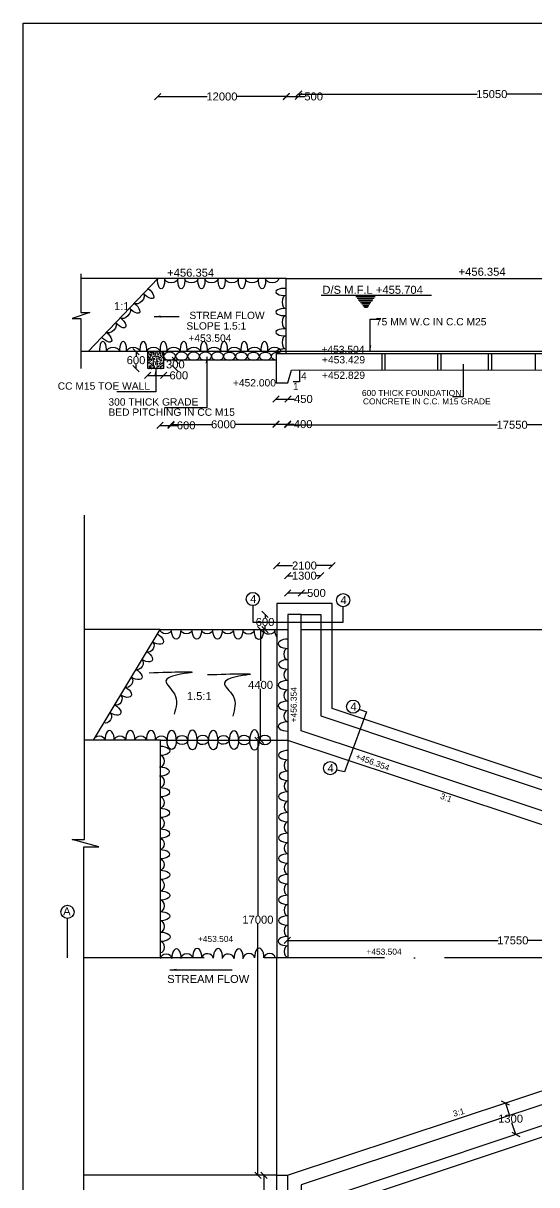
# Model space of a CAD drawing. Header units: millimetres. Extents: x 5124 to 6568637, y 2311 to 91879094.
# Drawn here: x 3584558 to 3592251, y 45939221 to 45956633 of the extents above; entities that cross this region are included whole.
import ezdxf

# ---------------------------------------------------------------- set-up
doc = ezdxf.new("R2010")
doc.units = ezdxf.units.MM
doc.header["$MEASUREMENT"] = 0
doc.linetypes.add('ACAD_ISO10W100', pattern=[18, 12, -3, 0, -3])
for name, color, linetype in [('DIMENSION', 7, 'Continuous'), ('DRAWING', 7, 'Continuous'), ('TEXT', 7, 'Continuous')]:
    doc.layers.add(name, color=color, linetype=linetype)
doc.styles.get("Standard").update_dxf_attribs({"font": 'arial.ttf', "height": 120})
doc.dimstyles.get("Standard").update_dxf_attribs({"dimtxt": 200, "dimasz": 110, "dimexe": 0.18, "dimexo": 0.0625, "dimgap": 0.09, "dimtad": 0, "dimtih": 1, "dimtoh": 1, "dimdec": 0, "dimzin": 0, "dimdsep": 46, "dimtxsty": 'Standard', "dimblk": 'OBLIQUE', "dimcen": 0.09, "dimse1": 1, "dimse2": 1, "dimadec": 0, "dimazin": 0, "dimtfac": 1, "dimtdec": 0, "dimtofl": 0, "dimtmove": 0, "dimatfit": 3, "dimfxl": 1, "dimtolj": 1, "dimtzin": 0, "dimarcsym": 0})

# ---------------------------------------------------------------- blocks, each defined once
blk = doc.blocks.new('_Oblique')
at = {"color": 0, "linetype": 'ByBlock', "lineweight": -2}
blk.add_line((-0.5, -0.5), (0.5, 0.5), dxfattribs=at)
blk = doc.blocks.new('*D76')
at = {"layer": 'Defpoints', "color": 0, "linetype": 'Continuous'}
for p in [(3588498, 45955534), (3586573, 45952805), (3588498, 45952805)]:
    blk.add_point(p, dxfattribs=at)
at = {"layer": 'DIMENSION', "color": 0, "linetype": 'Continuous', "lineweight": -2}
for p, q in [((3586573, 45955534), (3587315, 45955534)), ((3588498, 45955534), (3587755, 45955534))]:
    blk.add_line(p, q, dxfattribs=at)
at = {"layer": 'DIMENSION', "color": 0, "linetype": 'Continuous', "lineweight": -2, "xscale": 95, "yscale": 95, "zscale": 95, "rotation": 180}
blk.add_blockref('_Oblique', (3586573, 45955534), dxfattribs=at)
at = {"layer": 'DIMENSION', "color": 0, "linetype": 'Continuous', "lineweight": -2, "xscale": 95, "yscale": 95, "zscale": 95}
blk.add_blockref('_Oblique', (3588498, 45955534), dxfattribs=at)
at = {"layer": 'DIMENSION', "color": 0, "linetype": 'Continuous', "insert": (3587535, 45955534), "char_height": 120, "attachment_point": 5}
blk.add_mtext('\\A1;12000', dxfattribs=at)
blk = doc.blocks.new('*D77')
at = {"layer": 'Defpoints', "color": 0, "linetype": 'Continuous'}
for p in [(3588498, 45955534), (3588682, 45955535), (3588682, 45955523)]:
    blk.add_point(p, dxfattribs=at)
at = {"layer": 'DIMENSION', "color": 0, "linetype": 'Continuous', "lineweight": -2}
for p, q in [((3588498, 45955535), (3588682, 45955535)), ((3588682, 45955535), (3588776, 45955535))]:
    blk.add_line(p, q, dxfattribs=at)
at = {"layer": 'DIMENSION', "color": 0, "linetype": 'Continuous', "lineweight": -2, "xscale": 95, "yscale": 95, "zscale": 95, "rotation": 180}
blk.add_blockref('_Oblique', (3588498, 45955535), dxfattribs=at)
at = {"layer": 'DIMENSION', "color": 0, "linetype": 'Continuous', "lineweight": -2, "xscale": 95, "yscale": 95, "zscale": 95}
blk.add_blockref('_Oblique', (3588682, 45955535), dxfattribs=at)
at = {"layer": 'DIMENSION', "color": 0, "linetype": 'Continuous', "insert": (3588909, 45955535), "char_height": 120, "attachment_point": 5}
blk.add_mtext('\\A1;500', dxfattribs=at)
blk = doc.blocks.new('*D78')
at = {"layer": 'Defpoints', "color": 0, "linetype": 'Continuous'}
for p in [(3594474, 45955570), (3588682, 45955535), (3594474, 45952805)]:
    blk.add_point(p, dxfattribs=at)
at = {"layer": 'DIMENSION', "color": 0, "linetype": 'Continuous', "lineweight": -2}
for p, q in [((3588682, 45955570), (3591358, 45955570)), ((3594474, 45955570), (3591798, 45955570))]:
    blk.add_line(p, q, dxfattribs=at)
at = {"layer": 'DIMENSION', "color": 0, "linetype": 'Continuous', "lineweight": -2, "xscale": 95, "yscale": 95, "zscale": 95, "rotation": 180}
blk.add_blockref('_Oblique', (3588682, 45955570), dxfattribs=at)
at = {"layer": 'DIMENSION', "color": 0, "linetype": 'Continuous', "lineweight": -2, "xscale": 95, "yscale": 95, "zscale": 95}
blk.add_blockref('_Oblique', (3594474, 45955570), dxfattribs=at)
at = {"layer": 'DIMENSION', "color": 0, "linetype": 'Continuous', "insert": (3591578, 45955570), "char_height": 120, "attachment_point": 5}
blk.add_mtext('\\A1;15050', dxfattribs=at)
blk = doc.blocks.new('*D92')
at = {"layer": 'Defpoints', "color": 0, "linetype": 'Continuous'}
for p in [(3586409, 45951710), (3586248, 45951455), (3586424, 45951455)]:
    blk.add_point(p, dxfattribs=at)
at = {"layer": 'DIMENSION', "color": 0, "linetype": 'Continuous', "lineweight": -2}
for p, q in [((3586248, 45951710), (3586248, 45951644)), ((3586248, 45951455), (3586248, 45951521))]:
    blk.add_line(p, q, dxfattribs=at)
at = {"layer": 'DIMENSION', "color": 0, "linetype": 'Continuous', "lineweight": -2, "xscale": 95, "yscale": 95, "zscale": 95}
for p, rotation in [((3586248, 45951710), 90), ((3586248, 45951455), 270)]:
    blk.add_blockref('_Oblique', p, dxfattribs=dict(at, rotation=rotation))
at = {"layer": 'DIMENSION', "color": 0, "linetype": 'Continuous', "insert": (3586248, 45951582), "char_height": 120, "attachment_point": 5}
blk.add_mtext('\\A1;600', dxfattribs=at)
blk = doc.blocks.new('*D93')
at = {"layer": 'Defpoints', "color": 0, "linetype": 'Continuous'}
for p in [(3586661, 45951581), (3586661, 45951455), (3586837, 45951455)]:
    blk.add_point(p, dxfattribs=at)
at = {"layer": 'DIMENSION', "color": 0, "linetype": 'Continuous', "lineweight": -2}
for p, q in [((3586837, 45951581), (3586837, 45951579)), ((3586837, 45951455), (3586837, 45951457))]:
    blk.add_line(p, q, dxfattribs=at)
at = {"layer": 'DIMENSION', "color": 0, "linetype": 'Continuous', "lineweight": -2, "xscale": 95, "yscale": 95, "zscale": 95}
for p, rotation in [((3586837, 45951581), 90), ((3586837, 45951455), 270)]:
    blk.add_blockref('_Oblique', p, dxfattribs=dict(at, rotation=rotation))
at = {"layer": 'DIMENSION', "color": 0, "linetype": 'Continuous', "insert": (3586837, 45951518), "char_height": 120, "attachment_point": 5}
blk.add_mtext('\\A1;300', dxfattribs=at)
blk = doc.blocks.new('*D94')
at = {"layer": 'Defpoints', "color": 0, "linetype": 'Continuous'}
for p in [(3586424, 45951455), (3586661, 45951455), (3586661, 45951354)]:
    blk.add_point(p, dxfattribs=at)
at = {"layer": 'DIMENSION', "color": 0, "linetype": 'Continuous', "lineweight": -2}
for p, q in [((3586424, 45951354), (3586661, 45951354)), ((3586661, 45951354), (3586756, 45951354))]:
    blk.add_line(p, q, dxfattribs=at)
at = {"layer": 'DIMENSION', "color": 0, "linetype": 'Continuous', "lineweight": -2, "xscale": 95, "yscale": 95, "zscale": 95, "rotation": 180}
blk.add_blockref('_Oblique', (3586424, 45951354), dxfattribs=at)
at = {"layer": 'DIMENSION', "color": 0, "linetype": 'Continuous', "lineweight": -2, "xscale": 95, "yscale": 95, "zscale": 95}
blk.add_blockref('_Oblique', (3586661, 45951354), dxfattribs=at)
at = {"layer": 'DIMENSION', "color": 0, "linetype": 'Continuous', "insert": (3586889, 45951354), "char_height": 120, "attachment_point": 5}
blk.add_mtext('\\A1;600', dxfattribs=at)
blk = doc.blocks.new('*D95')
at = {"layer": 'Defpoints', "color": 0, "linetype": 'Continuous'}
for p in [(3586608, 45950605), (3586771, 45950605), (3586771, 45950605)]:
    blk.add_point(p, dxfattribs=at)
at = {"layer": 'DIMENSION', "color": 0, "linetype": 'Continuous', "lineweight": -2}
for p, q in [((3586608, 45950605), (3586771, 45950605)), ((3586771, 45950605), (3586866, 45950605))]:
    blk.add_line(p, q, dxfattribs=at)
at = {"layer": 'DIMENSION', "color": 0, "linetype": 'Continuous', "lineweight": -2, "xscale": 95, "yscale": 95, "zscale": 95, "rotation": 180}
blk.add_blockref('_Oblique', (3586608, 45950605), dxfattribs=at)
at = {"layer": 'DIMENSION', "color": 0, "linetype": 'Continuous', "lineweight": -2, "xscale": 95, "yscale": 95, "zscale": 95}
blk.add_blockref('_Oblique', (3586771, 45950605), dxfattribs=at)
at = {"layer": 'DIMENSION', "color": 0, "linetype": 'Continuous', "insert": (3586999, 45950605), "char_height": 120, "attachment_point": 5}
blk.add_mtext('\\A1;600', dxfattribs=at)
blk = doc.blocks.new('*D96')
at = {"layer": 'Defpoints', "color": 0, "linetype": 'Continuous'}
for p in [(3588347, 45951241), (3586771, 45950605), (3588347, 45950620)]:
    blk.add_point(p, dxfattribs=at)
at = {"layer": 'DIMENSION', "color": 0, "linetype": 'Continuous', "lineweight": -2}
for p, q in [((3586771, 45950620), (3587379, 45950620)), ((3588347, 45950620), (3587738, 45950620))]:
    blk.add_line(p, q, dxfattribs=at)
at = {"layer": 'DIMENSION', "color": 0, "linetype": 'Continuous', "lineweight": -2, "xscale": 95, "yscale": 95, "zscale": 95, "rotation": 180}
blk.add_blockref('_Oblique', (3586771, 45950620), dxfattribs=at)
at = {"layer": 'DIMENSION', "color": 0, "linetype": 'Continuous', "lineweight": -2, "xscale": 95, "yscale": 95, "zscale": 95}
blk.add_blockref('_Oblique', (3588347, 45950620), dxfattribs=at)
at = {"layer": 'DIMENSION', "color": 0, "linetype": 'Continuous', "insert": (3587559, 45950620), "char_height": 120, "attachment_point": 5}
blk.add_mtext('\\A1;6000', dxfattribs=at)
blk = doc.blocks.new('*D97')
at = {"layer": 'Defpoints', "color": 0, "linetype": 'Continuous'}
for p in [(3588347, 45951095), (3588525, 45951095), (3588525, 45951000)]:
    blk.add_point(p, dxfattribs=at)
at = {"layer": 'DIMENSION', "color": 0, "linetype": 'Continuous', "lineweight": -2}
for p, q in [((3588347, 45951000), (3588525, 45951000)), ((3588525, 45951000), (3588620, 45951000))]:
    blk.add_line(p, q, dxfattribs=at)
at = {"layer": 'DIMENSION', "color": 0, "linetype": 'Continuous', "lineweight": -2, "xscale": 95, "yscale": 95, "zscale": 95, "rotation": 180}
blk.add_blockref('_Oblique', (3588347, 45951000), dxfattribs=at)
at = {"layer": 'DIMENSION', "color": 0, "linetype": 'Continuous', "lineweight": -2, "xscale": 95, "yscale": 95, "zscale": 95}
blk.add_blockref('_Oblique', (3588525, 45951000), dxfattribs=at)
at = {"layer": 'DIMENSION', "color": 0, "linetype": 'Continuous', "insert": (3588755, 45951000), "char_height": 120, "attachment_point": 5}
blk.add_mtext('\\A1;450', dxfattribs=at)
blk = doc.blocks.new('*D98')
at = {"layer": 'Defpoints', "color": 0, "linetype": 'Continuous'}
for p in [(3588347, 45950620), (3588522, 45950623), (3588522, 45950620)]:
    blk.add_point(p, dxfattribs=at)
at = {"layer": 'DIMENSION', "color": 0, "linetype": 'Continuous', "lineweight": -2}
for p, q in [((3588347, 45950623), (3588522, 45950623)), ((3588522, 45950623), (3588618, 45950623))]:
    blk.add_line(p, q, dxfattribs=at)
at = {"layer": 'DIMENSION', "color": 0, "linetype": 'Continuous', "lineweight": -2, "xscale": 95, "yscale": 95, "zscale": 95, "rotation": 180}
blk.add_blockref('_Oblique', (3588347, 45950623), dxfattribs=at)
at = {"layer": 'DIMENSION', "color": 0, "linetype": 'Continuous', "lineweight": -2, "xscale": 95, "yscale": 95, "zscale": 95}
blk.add_blockref('_Oblique', (3588522, 45950623), dxfattribs=at)
at = {"layer": 'DIMENSION', "color": 0, "linetype": 'Continuous', "insert": (3588752, 45950623), "char_height": 120, "attachment_point": 5}
blk.add_mtext('\\A1;400', dxfattribs=at)
blk = doc.blocks.new('*D99')
at = {"layer": 'Defpoints', "color": 0, "linetype": 'Continuous'}
for p in [(3595245, 45951435), (3588520, 45950620), (3595245, 45950613)]:
    blk.add_point(p, dxfattribs=at)
at = {"layer": 'DIMENSION', "color": 0, "linetype": 'Continuous', "lineweight": -2}
for p, q in [((3588520, 45950613), (3591662, 45950613)), ((3595245, 45950613), (3592102, 45950613))]:
    blk.add_line(p, q, dxfattribs=at)
at = {"layer": 'DIMENSION', "color": 0, "linetype": 'Continuous', "lineweight": -2, "xscale": 95, "yscale": 95, "zscale": 95, "rotation": 180}
blk.add_blockref('_Oblique', (3588520, 45950613), dxfattribs=at)
at = {"layer": 'DIMENSION', "color": 0, "linetype": 'Continuous', "lineweight": -2, "xscale": 95, "yscale": 95, "zscale": 95}
blk.add_blockref('_Oblique', (3595245, 45950613), dxfattribs=at)
at = {"layer": 'DIMENSION', "color": 0, "linetype": 'Continuous', "insert": (3591882, 45950613), "char_height": 120, "attachment_point": 5}
blk.add_mtext('\\A1;17550', dxfattribs=at)
blk = doc.blocks.new('*D130')
at = {"layer": 'Defpoints', "color": 0, "linetype": 'Continuous'}
for p in [(3588724, 45948092), (3588522, 45947771), (3588724, 45947771)]:
    blk.add_point(p, dxfattribs=at)
at = {"layer": 'DIMENSION', "color": 0, "linetype": 'Continuous', "lineweight": -2}
for p, q in [((3588522, 45948092), (3588724, 45948092)), ((3588724, 45948092), (3588819, 45948092))]:
    blk.add_line(p, q, dxfattribs=at)
at = {"layer": 'DIMENSION', "color": 0, "linetype": 'Continuous', "lineweight": -2, "xscale": 95, "yscale": 95, "zscale": 95, "rotation": 180}
blk.add_blockref('_Oblique', (3588522, 45948092), dxfattribs=at)
at = {"layer": 'DIMENSION', "color": 0, "linetype": 'Continuous', "lineweight": -2, "xscale": 95, "yscale": 95, "zscale": 95}
blk.add_blockref('_Oblique', (3588724, 45948092), dxfattribs=at)
at = {"layer": 'DIMENSION', "color": 0, "linetype": 'Continuous', "insert": (3588951, 45948092), "char_height": 120, "attachment_point": 5}
blk.add_mtext('\\A1;500', dxfattribs=at)
blk = doc.blocks.new('*D131')
at = {"layer": 'Defpoints', "color": 0, "linetype": 'Continuous'}
for p in [(3589016, 45948351), (3588522, 45947771), (3589016, 45947771)]:
    blk.add_point(p, dxfattribs=at)
at = {"layer": 'DIMENSION', "color": 0, "linetype": 'Continuous', "lineweight": -2}
for p, q in [((3588522, 45948351), (3588596, 45948351)), ((3589016, 45948351), (3588943, 45948351))]:
    blk.add_line(p, q, dxfattribs=at)
at = {"layer": 'DIMENSION', "color": 0, "linetype": 'Continuous', "lineweight": -2, "xscale": 95, "yscale": 95, "zscale": 95, "rotation": 180}
blk.add_blockref('_Oblique', (3588522, 45948351), dxfattribs=at)
at = {"layer": 'DIMENSION', "color": 0, "linetype": 'Continuous', "lineweight": -2, "xscale": 95, "yscale": 95, "zscale": 95}
blk.add_blockref('_Oblique', (3589016, 45948351), dxfattribs=at)
at = {"layer": 'DIMENSION', "color": 0, "linetype": 'Continuous', "insert": (3588769, 45948351), "char_height": 120, "attachment_point": 5}
blk.add_mtext('\\A1;1300', dxfattribs=at)
blk = doc.blocks.new('*D132')
at = {"layer": 'Defpoints', "color": 0, "linetype": 'Continuous'}
for p in [(3589186, 45948503), (3588356, 45947934), (3589186, 45947934)]:
    blk.add_point(p, dxfattribs=at)
at = {"layer": 'DIMENSION', "color": 0, "linetype": 'Continuous', "lineweight": -2}
for p, q in [((3588356, 45948503), (3588591, 45948503)), ((3589186, 45948503), (3588951, 45948503))]:
    blk.add_line(p, q, dxfattribs=at)
at = {"layer": 'DIMENSION', "color": 0, "linetype": 'Continuous', "lineweight": -2, "xscale": 95, "yscale": 95, "zscale": 95, "rotation": 180}
blk.add_blockref('_Oblique', (3588356, 45948503), dxfattribs=at)
at = {"layer": 'DIMENSION', "color": 0, "linetype": 'Continuous', "lineweight": -2, "xscale": 95, "yscale": 95, "zscale": 95}
blk.add_blockref('_Oblique', (3589186, 45948503), dxfattribs=at)
at = {"layer": 'DIMENSION', "color": 0, "linetype": 'Continuous', "insert": (3588771, 45948503), "char_height": 120, "attachment_point": 5}
blk.add_mtext('\\A1;2100', dxfattribs=at)
blk = doc.blocks.new('*D133')
at = {"layer": 'Defpoints', "color": 0, "linetype": 'Continuous'}
for p in [(3588181, 45947771), (3588522, 45947771), (3588356, 45947544)]:
    blk.add_point(p, dxfattribs=at)
at = {"layer": 'DIMENSION', "color": 0, "linetype": 'Continuous', "lineweight": -2}
for p, q in [((3588181, 45947771), (3588181, 45947719)), ((3588181, 45947544), (3588181, 45947596))]:
    blk.add_line(p, q, dxfattribs=at)
at = {"layer": 'DIMENSION', "color": 0, "linetype": 'Continuous', "lineweight": -2, "xscale": 95, "yscale": 95, "zscale": 95}
for p, rotation in [((3588181, 45947771), 90), ((3588181, 45947544), 270)]:
    blk.add_blockref('_Oblique', p, dxfattribs=dict(at, rotation=rotation))
at = {"layer": 'DIMENSION', "color": 0, "linetype": 'Continuous', "insert": (3588181, 45947657), "char_height": 120, "attachment_point": 5}
blk.add_mtext('\\A1;600', dxfattribs=at)
blk = doc.blocks.new('*D134')
at = {"layer": 'Defpoints', "color": 0, "linetype": 'Continuous'}
for p in [(3588182, 45947544), (3588114, 45945885), (3588179, 45945885)]:
    blk.add_point(p, dxfattribs=at)
at = {"layer": 'DIMENSION', "color": 0, "linetype": 'Continuous', "lineweight": -2}
for p, q in [((3588114, 45947544), (3588114, 45946776)), ((3588114, 45945885), (3588114, 45946653))]:
    blk.add_line(p, q, dxfattribs=at)
at = {"layer": 'DIMENSION', "color": 0, "linetype": 'Continuous', "lineweight": -2, "xscale": 95, "yscale": 95, "zscale": 95}
for p, rotation in [((3588114, 45947544), 90), ((3588114, 45945885), 270)]:
    blk.add_blockref('_Oblique', p, dxfattribs=dict(at, rotation=rotation))
at = {"layer": 'DIMENSION', "color": 0, "linetype": 'Continuous', "insert": (3588114, 45946714), "char_height": 120, "attachment_point": 5}
blk.add_mtext('\\A1;4400', dxfattribs=at)
blk = doc.blocks.new('*D135')
at = {"layer": 'Defpoints', "color": 0, "linetype": 'Continuous'}
for p in [(3588516, 45942873), (3595271, 45942884), (3595271, 45942873)]:
    blk.add_point(p, dxfattribs=at)
at = {"layer": 'DIMENSION', "color": 0, "linetype": 'Continuous', "lineweight": -2}
for p, q in [((3588516, 45942884), (3591673, 45942884)), ((3595271, 45942884), (3592113, 45942884))]:
    blk.add_line(p, q, dxfattribs=at)
at = {"layer": 'DIMENSION', "color": 0, "linetype": 'Continuous', "lineweight": -2, "xscale": 95, "yscale": 95, "zscale": 95, "rotation": 180}
blk.add_blockref('_Oblique', (3588516, 45942884), dxfattribs=at)
at = {"layer": 'DIMENSION', "color": 0, "linetype": 'Continuous', "lineweight": -2, "xscale": 95, "yscale": 95, "zscale": 95}
blk.add_blockref('_Oblique', (3595271, 45942884), dxfattribs=at)
at = {"layer": 'DIMENSION', "color": 0, "linetype": 'Continuous', "insert": (3591893, 45942884), "char_height": 120, "attachment_point": 5}
blk.add_mtext('\\A1;17550', dxfattribs=at)
blk = doc.blocks.new('*D136')
at = {"layer": 'Defpoints', "color": 0, "linetype": 'Continuous'}
for p in [(3588114, 45945885), (3588074, 45939364), (3588166, 45939364)]:
    blk.add_point(p, dxfattribs=at)
at = {"layer": 'DIMENSION', "color": 0, "linetype": 'Continuous', "lineweight": -2}
for p, q in [((3588074, 45945885), (3588074, 45943256)), ((3588074, 45939364), (3588074, 45943133))]:
    blk.add_line(p, q, dxfattribs=at)
at = {"layer": 'DIMENSION', "color": 0, "linetype": 'Continuous', "lineweight": -2, "xscale": 95, "yscale": 95, "zscale": 95}
for p, rotation in [((3588074, 45945885), 90), ((3588074, 45939364), 270)]:
    blk.add_blockref('_Oblique', p, dxfattribs=dict(at, rotation=rotation))
at = {"layer": 'DIMENSION', "color": 0, "linetype": 'Continuous', "insert": (3588074, 45943194), "char_height": 120, "attachment_point": 5}
blk.add_mtext('\\A1;17000', dxfattribs=at)
blk = doc.blocks.new('*D137')
at = {"layer": 'Defpoints', "color": 0, "linetype": 'Continuous'}
for p in [(3588229, 45939364), (3588163, 45937477), (3588522, 45937477)]:
    blk.add_point(p, dxfattribs=at)
at = {"layer": 'DIMENSION', "color": 0, "linetype": 'Continuous', "lineweight": -2}
for p, q in [((3588163, 45939364), (3588163, 45938482)), ((3588163, 45937477), (3588163, 45938359))]:
    blk.add_line(p, q, dxfattribs=at)
at = {"layer": 'DIMENSION', "color": 0, "linetype": 'Continuous', "lineweight": -2, "xscale": 95, "yscale": 95, "zscale": 95}
for p, rotation in [((3588163, 45939364), 90), ((3588163, 45937477), 270)]:
    blk.add_blockref('_Oblique', p, dxfattribs=dict(at, rotation=rotation))
at = {"layer": 'DIMENSION', "color": 0, "linetype": 'Continuous', "insert": (3588163, 45938420), "char_height": 120, "attachment_point": 5}
blk.add_mtext('\\A1;5000', dxfattribs=at)
blk = doc.blocks.new('*D141')
at = {"layer": 'Defpoints', "color": 0, "linetype": 'Continuous'}
for p in [(3591781, 45940446), (3591781, 45940446), (3591937, 45939977)]:
    blk.add_point(p, dxfattribs=at)
at = {"layer": 'DIMENSION', "color": 0, "linetype": 'Continuous', "lineweight": -2}
for p, q in [((3591781, 45940446), (3591839, 45940273)), ((3591937, 45939977), (3591879, 45940150))]:
    blk.add_line(p, q, dxfattribs=at)
at = {"layer": 'DIMENSION', "color": 0, "linetype": 'Continuous', "lineweight": -2, "xscale": 95, "yscale": 95, "zscale": 95}
for p, rotation in [((3591781, 45940446), 108.3478854928507), ((3591937, 45939977), 288.3478854928507)]:
    blk.add_blockref('_Oblique', p, dxfattribs=dict(at, rotation=rotation))
at = {"layer": 'DIMENSION', "color": 0, "linetype": 'Continuous', "insert": (3591859, 45940211), "char_height": 120, "attachment_point": 5}
blk.add_mtext('\\A1;1300', dxfattribs=at)

msp = doc.modelspace()

# ---------------------------------------------------------------- hatches: boundary and pattern name
at = {"layer": 'DRAWING', "linetype": 'Continuous'}
h = msp.add_hatch(dxfattribs=at)
h.set_pattern_fill('AR-CONC', color=256, scale=10, style=0)
h.set_pattern_definition([(50, (0, 0), (71.72601826, -6.2752135), [7.5, -82.5]), (355, (0, 0), (-13.87513336, 75.21921337), [6, -66]), (100.4514, (5.98, -0.52), (57.85093817, 68.94395421), [6.374019, -70.1142112]), (46.1842, (0, 20), (106.72410486, -16.55190143), [11.25, -123.75]), (96.6356, (8.89, 18.62), (93.46627055, 97.4117871), [9.5610288, -105.1713]), (351.1842, (0, 20), (93.46619451, 97.4118601), [9, -99]), (21, (10, 15), (59.69070521, -40.26188907), [7.5, -82.5]), (326, (10, 15), (24.33153319, 72.5150045), [6, -66]), (71.4514, (14.974, 11.645), (84.02226286, 32.25304967), [6.374019, -70.1142112]), (37.5, (0, 0), (1.215985532, 33.289385383), [0, -65.2, 0, -67, 0, -66.25]), (7.5, (0, 0), (26.306953744, 39.441171188), [0, -38.2, 0, -63.7, 0, -25.25]), (327.5, (-22.3, 0), (53.382243617, -2.255487173), [0, -25, 0, -78, 0, -103.5]), (317.5, (-32.3, 0), (58.318616934, 10.010498233), [0, -32.5, 0, -51.8, 0, -73.5])])
h.paths.add_polyline_path([(3586660.8, 45951709.8), (3586424, 45951709.8), (3586424, 45951455.2), (3586660.8, 45951455.2)])

# ---------------------------------------------------------------- linework, layer by layer
at = {"layer": 'DIMENSION', "linetype": 'Continuous'}
msp.add_lwpolyline([(3588699.5, 45951423.5), (3588699.5, 45951255.5), (3588601, 45951255.5)], dxfattribs=at)
for centre in [(3587998.5, 45948001.3), (3589351.3, 45947983.8), (3589499.8, 45946388.2), (3589157.3, 45945465.3), (3585220.3, 45943311.3)]:
    msp.add_circle(centre, 98.8, dxfattribs=at)
at = {"layer": 'DRAWING', "linetype": 'Continuous'}
for points in [[(3584558.5, 45956633), (3629157, 45956633), (3629157, 45928571.5), (3584558.5, 45928571.5)], [(3586424, 45951709.8), (3586660.8, 45951709.8), (3586660.8, 45951455.2), (3586424, 45951455.2)]]:
    msp.add_lwpolyline(points, close=True, dxfattribs=at)
for points in [[(3588497.5, 45951675.1), (3588497.5, 45952805.3), (3594473.6, 45952805.3), (3595242.5, 45953204)], [(3585422.8, 45952877.2), (3585422.8, 45952299), (3585557.2, 45952299), (3585292.4, 45952206.2), (3585419.9, 45952206.2), (3585419.9, 45951455.6)], [(3588497.5, 45952805.3), (3585422.8, 45952805.3)], [(3585533.2, 45951709.8), (3586572.8, 45952805.3)], [(3589020.2, 45952555.8), (3590675.4, 45952555.8)], [(3589539.8, 45952534.2), (3589830.5, 45952535)], [(3589558.5, 45952511.4), (3589814, 45952512.1)], [(3589577.5, 45952488.4), (3589797.5, 45952489)], [(3589592.2, 45952470.5), (3589784.6, 45952471)], [(3589611.8, 45952446.6), (3589767.4, 45952447)], [(3589629.7, 45952424.8), (3589751.7, 45952425.2)], [(3589647.1, 45952403.7), (3589736.4, 45952403.9)], [(3589660.8, 45952387.1), (3589724.5, 45952387.2)], [(3589669.3, 45952376.7), (3589717, 45952376.8)], [(3588497.3, 45951709.8), (3585419.9, 45951709.8)], [(3588346.6, 45951580.7), (3586660.8, 45951580.7)], [(3588497.5, 45951675.1), (3588346.6, 45951675.1), (3588346.6, 45951241.4), (3588514.4, 45951241.4), (3588524.7, 45951241.4), (3588579, 45951434.5), (3595245, 45951435)], [(3595243.4, 45951709.8), (3588497.3, 45951709.8)], [(3595243.6, 45951675.1), (3588497.5, 45951675.1)], [(3589928.8, 45951675.1), (3589928.8, 45951434.6)], [(3589975.6, 45951675.1), (3589975.6, 45951434.6)], [(3590766.3, 45951675.1), (3590766.3, 45951434.6)], [(3590813.1, 45951675.1), (3590813.1, 45951434.6)], [(3591524.2, 45951675.1), (3591524.2, 45951434.6)], [(3591570.9, 45951675.1), (3591571, 45951434.6)], [(3592227.9, 45951675.1), (3592227.9, 45951434.6)], [(3585464.3, 45936455), (3585464.3, 45944286.5), (3585598, 45944286.5), (3585692.3, 45944286.5), (3585293.4, 45944395.2), (3585478.3, 45944395.2), (3585478.3, 45949257.7)], [(3596003.4, 45944493.2), (3594788.6, 45944493.2), (3589186.2, 45946361.1), (3589186.2, 45947933.6), (3588356.2, 45947933.6), (3588356.2, 45945884.5), (3588518.5, 45945884.5), (3595271, 45943645.1)], [(3587998.5, 45947902.5), (3587998.5, 45947653), (3589349, 45947653), (3589349, 45947882)], [(3595271, 45943850.7), (3588724, 45946026.9), (3588724, 45947771), (3588522.4, 45947771), (3588522.4, 45942624)], [(3588724, 45947771), (3589016, 45947771), (3589016, 45946248.1), (3594747.3, 45944330), (3595847.1, 45944330), (3595847.1, 45942624)], [(3586608.3, 45947543.8), (3585464.3, 45947543.8)], [(3585611.8, 45945884.5), (3586608.3, 45947543.8), (3588522.4, 45947543.8)], [(3588724, 45947543.8), (3595436.8, 45947543.8)], [(3589587, 45946353), (3589701.5, 45946308.5), (3589373, 45945412), (3589258.5, 45945437.5)], [(3586613.8, 45945884.5), (3585469.5, 45945884.5)], [(3586613.8, 45942624), (3586613.8, 45945887.6), (3588388, 45945884.5)], [(3588356.2, 45945884.5), (3588356.2, 45942624)], [(3585220.5, 45942624), (3585220.5, 45943214.5)], [(3588356.2, 45939363.5), (3588356.2, 45942624)], [(3588724, 45937477), (3589016, 45937477), (3589016, 45938999.9), (3594747.3, 45940918), (3595847.1, 45940918), (3595847.1, 45942624)], [(3596003.4, 45940754.8), (3594788.6, 45940754.8), (3589186.2, 45938886.9), (3589186.2, 45937314.4), (3588356.2, 45937314.4), (3588356.2, 45939363.5), (3588518.5, 45939363.5), (3595271, 45941602.9)], [(3595271, 45941397.3), (3588724, 45939221.1), (3588724, 45937477), (3588522.4, 45937477), (3588522.4, 45939363.5)], [(3588356.2, 45939363.5), (3585464.3, 45939363.5)]]:
    msp.add_lwpolyline(points, dxfattribs=at)
at = {"layer": 'DRAWING', "linetype": 'ACAD_ISO10W100', "ltscale": 150}
msp.add_lwpolyline([(3622370, 45942624), (3585220.5, 45942624)], dxfattribs=at)
at = {"layer": 'DRAWING', "extrusion": (0, 0, -1)}
for centre, major_axis, ratio, start_param, end_param in [((3586623.8, 45952775.8), (0, -124), 0.4233871, 4.4721825, 8.0941882), ((3586775, 45952805.3), (-100.3, 0), 0.6159741, 3.1415927, 6.2831853), ((3586926.3, 45952775.8), (0, -124), 0.4233871, 4.4721825, 8.0941882), ((3587077.5, 45952805.3), (-100.3, 0), 0.6159741, 3.1415927, 6.2831853), ((3587228.7, 45952775.8), (0, -124), 0.4233871, 4.4721825, 8.0941882), ((3587380, 45952805.3), (-100.3, 0), 0.6159741, 3.1415927, 6.2831853), ((3587531.2, 45952775.8), (0, -124), 0.4233871, 4.4721825, 8.0941882), ((3587682.5, 45952805.3), (-100.3, 0), 0.6159741, 3.1415927, 6.2831853), ((3587833.7, 45952775.8), (0, -124), 0.4233871, 4.4721825, 8.0941882), ((3587985, 45952805.3), (-100.3, 0), 0.6159741, 3.1415927, 6.2831853), ((3588136.2, 45952775.8), (0, -124), 0.4233871, 4.4721825, 8.0941882), ((3588287.5, 45952805.3), (-100.3, 0), 0.6159741, 3.1415927, 6.2831853), ((3586417, 45952598.4), (89.7, -85.6), 0.4233871, 4.4721825, 8.0941882), ((3586208.1, 45952379.6), (89.7, -85.6), 0.4233871, 4.4721825, 8.0941882), ((3586291.2, 45952509.4), (-69.2, -72.5), 0.6159741, 3.1415927, 6.2831853), ((3586082.4, 45952290.5), (-69.2, -72.5), 0.6159741, 3.1415927, 6.2831853), ((3585870.3, 45952075.4), (-69.2, -72.5), 0.6159741, 3.1415927, 6.2831853), ((3585999.3, 45952160.7), (89.7, -85.6), 0.4233871, 4.4721825, 8.0941882), ((3585787.2, 45951945.6), (89.7, -85.6), 0.4233871, 4.4721825, 8.0941882), ((3588366, 45951639.5), (-89.8, 0), 0.6573816, 4.9308223, 8.7777939), ((3586535.1, 45947416.2), (119.6, -70.8), 0.5, 4.6728103, 7.8935603), ((3586693.6, 45947543.8), (-85.2, 0), 0.7243402, 3.1415927, 6.2831853), ((3586848.8, 45947538.3), (0, -139), 0.5, 4.6728103, 7.8935603), ((3587003.5, 45947543.8), (-85.2, 0), 0.7243402, 3.1415927, 6.2831853), ((3587158.8, 45947538.3), (0, -139), 0.5, 4.6728103, 7.8935603), ((3587313.5, 45947543.8), (-85.2, 0), 0.7243402, 3.1415927, 6.2831853), ((3587468.7, 45947538.3), (0, -139), 0.5, 4.6728103, 7.8935603), ((3587623.4, 45947543.8), (-85.2, 0), 0.7243402, 3.1415927, 6.2831853), ((3587778.7, 45947538.3), (0, -139), 0.5, 4.6728103, 7.8935603), ((3587933.4, 45947537.1), (-85.2, 0), 0.7243402, 3.1415927, 6.2831853), ((3588088.7, 45947531.6), (0, -139), 0.5, 4.6728103, 7.8935603), ((3588243.6, 45947534.8), (-85.2, -3.2), 0.7243402, 3.1415927, 6.2831853), ((3588398.9, 45947535.2), (5.2, -138.9), 0.5, 7.0192416, 7.8935603), ((3586371.3, 45947152.9), (119.6, -70.8), 0.5, 4.6728103, 7.8935603), ((3586451.2, 45947285.4), (-43.4, -73.4), 0.7243402, 3.1415927, 6.2831853), ((3586287.5, 45947022.1), (-43.4, -73.4), 0.7243402, 3.1415927, 6.2831853), ((3586213.4, 45946886.2), (119.6, -70.8), 0.5, 4.6728103, 7.8935603), ((3586129.6, 45946755.4), (-43.4, -73.4), 0.7243402, 3.1415927, 6.2831853), ((3585971.7, 45946488.7), (-43.4, -73.4), 0.7243402, 3.1415927, 6.2831853), ((3586055.5, 45946619.5), (119.6, -70.8), 0.5, 4.6728103, 7.8935603), ((3585897.6, 45946352.8), (119.6, -70.8), 0.5, 4.6728103, 7.8935603), ((3585813.7, 45946222), (-43.4, -73.4), 0.7243402, 3.1415927, 6.2831853), ((3586782.2, 45945884.5), (0, -139), 0.5, 4.6728103, 7.8935603), ((3586936.9, 45945883.3), (-85.2, 0), 0.7243402, 3.1415927, 6.2831853), ((3587092.2, 45945877.8), (0, -139), 0.5, 4.6728103, 7.8935603), ((3587247.1, 45945881), (-85.2, -3.2), 0.7243402, 3.1415927, 6.2831853), ((3587402.4, 45945881.3), (5.2, -138.9), 0.5, 4.6728103, 7.8935603), ((3587557.1, 45945886), (-85.2, -3.2), 0.7243402, 3.1415927, 6.2831853), ((3587712.4, 45945886.3), (5.2, -138.9), 0.5, 4.6728103, 7.8935603), ((3587867.1, 45945880), (-85.2, 0), 0.7243402, 3.1415927, 6.2831853), ((3588022.4, 45945874.5), (0, -139), 0.5, 4.6728103, 7.8935603), ((3588177.1, 45945880), (-85.2, 0), 0.7243402, 3.1415927, 6.2831853), ((3586613.8, 45945725.9), (139, 0), 0.5, 4.6728103, 7.8935603), ((3586608.3, 45945570.6), (0, -85.2), 0.7243402, 3.1415927, 6.2831853), ((3586607.1, 45945415.9), (139, 0), 0.5, 4.6728103, 7.8935603), ((3586607.1, 45945260.6), (0, -85.2), 0.7243402, 3.1415927, 6.2831853), ((3586612.6, 45945105.9), (139, 0), 0.5, 4.6728103, 7.8935603), ((3586607.1, 45944950.6), (0, -85.2), 0.7243402, 3.1415927, 6.2831853), ((3586612.6, 45944795.9), (139, 0), 0.5, 4.6728103, 7.8935603), ((3586607.1, 45944640.7), (0, -85.2), 0.7243402, 3.1415927, 6.2831853), ((3586612.6, 45944486), (139, 0), 0.5, 4.6728103, 7.8935603), ((3586607.1, 45944330.7), (0, -85.2), 0.7243402, 3.1415927, 6.2831853), ((3586612.6, 45944176.1), (139, 0), 0.5, 4.6728103, 7.8935603), ((3586607.1, 45944020.8), (0, -85.2), 0.7243402, 3.1415927, 6.2831853), ((3586613.8, 45943866.7), (139, 0), 0.5, 4.6728103, 7.8935603), ((3586608.3, 45943711.4), (0, -85.2), 0.7243402, 3.1415927, 6.2831853), ((3586613.8, 45943556.7), (139, 0), 0.5, 4.6728103, 7.8935603), ((3586608.3, 45943402), (0, -85.2), 0.7243402, 3.1415927, 6.2831853), ((3586613.8, 45943247.3), (139, 0), 0.5, 4.6728103, 7.8935603), ((3586608.3, 45943092.1), (0, -85.2), 0.7243402, 3.1415927, 6.2831853), ((3586609.5, 45942782.7), (0, -85.2), 0.7243402, 3.1415927, 6.2831853), ((3586620.5, 45942937.9), (139, 0), 0.5, 4.6728103, 7.8935603)]:
    msp.add_ellipse(centre, major_axis=major_axis, ratio=ratio, start_param=start_param, end_param=end_param, dxfattribs=at)
at = {"layer": 'DRAWING'}
for centre, major_axis, ratio, start_param, end_param in [((3588468, 45952605.2), (-124, 0), 0.4233871, 4.4721825, 8.0941882), ((3588497.5, 45952453.9), (0, -100.3), 0.6159741, 3.1415927, 6.2831853), ((3588468, 45952302.7), (-124, 0), 0.4233871, 4.4721825, 8.0941882), ((3588497.5, 45952151.4), (0, -100.3), 0.6159741, 3.1415927, 6.2831853), ((3588468, 45952000.2), (-124, 0), 0.4233871, 4.4721825, 8.0941882), ((3588497.5, 45951848.9), (0, -100.3), 0.6159741, 3.1415927, 6.2831853), ((3585752.7, 45951739.3), (0, 124), 0.4233871, 4.4721825, 8.0941882), ((3585903.9, 45951709.8), (-100.3, 0), 0.6159741, 3.1415927, 6.2831853), ((3586055.1, 45951739.3), (0, 124), 0.4233871, 4.4721825, 8.0941882), ((3586206.4, 45951709.8), (-100.3, 0), 0.6159741, 3.1415927, 6.2831853), ((3586357.6, 45951739.3), (0, 124), 0.4233871, 4.4721825, 8.0941882), ((3586508.9, 45951709.8), (-100.3, 0), 0.6159741, 3.1415927, 6.2831853), ((3586660.1, 45951739.3), (0, 124), 0.4233871, 4.4721825, 8.0941882), ((3586811.4, 45951709.8), (-100.3, 0), 0.6159741, 3.1415927, 6.2831853), ((3586962.6, 45951739.3), (0, 124), 0.4233871, 4.4721825, 8.0941882), ((3587113.9, 45951709.8), (-100.3, 0), 0.6159741, 3.1415927, 6.2831853), ((3587265.1, 45951739.3), (0, 124), 0.4233871, 4.4721825, 8.0941882), ((3587416.4, 45951709.8), (-100.3, 0), 0.6159741, 3.1415927, 6.2831853), ((3587567.6, 45951739.3), (0, 124), 0.4233871, 4.4721825, 8.0941882), ((3587718.9, 45951709.8), (-100.3, 0), 0.6159741, 3.1415927, 6.2831853), ((3587870.1, 45951739.3), (0, 124), 0.4233871, 4.4721825, 8.0941882), ((3588021.4, 45951709.8), (-100.3, 0), 0.6159741, 3.1415927, 6.2831853), ((3588172.6, 45951739.3), (0, 124), 0.4233871, 4.4721825, 8.0941882), ((3588323.8, 45951709.8), (-100.3, 0), 0.6159741, 3.1415927, 6.2831853), ((3588468, 45951697.7), (-124, 0), 0.4233871, 4.4721825, 6.051206), ((3588516.9, 45947331.5), (-139, 0), 0.5, 4.6728103, 7.8935603), ((3588522.4, 45947176.3), (0, -85.2), 0.7243402, 3.1415927, 6.2831853), ((3588523.6, 45947021.5), (-139, 0), 0.5, 4.6728103, 7.8935603), ((3588523.6, 45946866.2), (0, -85.2), 0.7243402, 3.1415927, 6.2831853), ((3588518.1, 45946711.5), (-139, 0), 0.5, 4.6728103, 7.8935603), ((3588523.6, 45946556.3), (0, -85.2), 0.7243402, 3.1415927, 6.2831853), ((3588518.1, 45946401.6), (-139, 0), 0.5, 4.6728103, 7.8935603), ((3588523.6, 45946246.3), (0, -85.2), 0.7243402, 3.1415927, 6.2831853), ((3585852.3, 45945890), (0, 139), 0.5, 4.6728103, 7.8935603), ((3586162.2, 45945890), (0, 139), 0.5, 4.6728103, 7.8935603), ((3586472.2, 45945890), (0, 139), 0.5, 4.6728103, 7.8935603), ((3586782.1, 45945890), (0, 139), 0.5, 4.6728103, 7.8935603), ((3587092.1, 45945896.7), (0, 139), 0.5, 4.6728103, 7.8935603), ((3587402.4, 45945893.1), (5.2, 138.9), 0.5, 4.6728103, 7.8935603), ((3587712.4, 45945888.1), (5.2, 138.9), 0.5, 4.6728103, 7.8935603), ((3588022.3, 45945900), (0, 139), 0.5, 4.6728103, 7.8935603), ((3588518.1, 45946091.6), (-139, 0), 0.5, 4.6728103, 7.8935603), ((3585697, 45945884.5), (-85.2, 0), 0.7243402, 3.1415927, 6.2831853), ((3586007, 45945884.5), (-85.2, 0), 0.7243402, 3.1415927, 6.2831853), ((3586316.9, 45945884.5), (-85.2, 0), 0.7243402, 3.1415927, 6.2831853), ((3586626.9, 45945884.5), (-85.2, 0), 0.7243402, 3.1415927, 6.2831853), ((3586936.9, 45945891.2), (-85.2, 0), 0.7243402, 3.1415927, 6.2831853), ((3587247, 45945893.5), (-85.2, 3.2), 0.7243402, 3.1415927, 6.2831853), ((3587557, 45945888.5), (-85.2, 3.2), 0.7243402, 3.1415927, 6.2831853), ((3587867.1, 45945894.5), (-85.2, 0), 0.7243402, 3.1415927, 6.2831853), ((3588177, 45945894.5), (-85.2, 0), 0.7243402, 3.1415927, 6.2831853), ((3588522.4, 45945661.2), (-139, 0), 0.5, 4.6728103, 7.8935603), ((3588527.9, 45945505.9), (0, -85.2), 0.7243402, 3.1415927, 6.2831853), ((3588529.1, 45945351.2), (-139, 0), 0.5, 4.6728103, 7.8935603), ((3588529.1, 45945195.9), (0, -85.2), 0.7243402, 3.1415927, 6.2831853), ((3588523.6, 45945041.2), (-139, 0), 0.5, 4.6728103, 7.8935603), ((3588529.1, 45944885.9), (0, -85.2), 0.7243402, 3.1415927, 6.2831853), ((3588523.6, 45944731.2), (-139, 0), 0.5, 4.6728103, 7.8935603), ((3588529.1, 45944576), (0, -85.2), 0.7243402, 3.1415927, 6.2831853), ((3588523.6, 45944421.3), (-139, 0), 0.5, 4.6728103, 7.8935603), ((3588529.1, 45944266), (0, -85.2), 0.7243402, 3.1415927, 6.2831853), ((3588523.6, 45944111.3), (-139, 0), 0.5, 4.6728103, 7.8935603), ((3588529.1, 45943956.1), (0, -85.2), 0.7243402, 3.1415927, 6.2831853), ((3588522.4, 45943802), (-139, 0), 0.5, 4.6728103, 7.8935603), ((3588527.9, 45943646.7), (0, -85.2), 0.7243402, 3.1415927, 6.2831853), ((3588522.4, 45943492), (-139, 0), 0.5, 4.6728103, 7.8935603), ((3588527.9, 45943337.3), (0, -85.2), 0.7243402, 3.1415927, 6.2831853), ((3588522.4, 45943182.6), (-139, 0), 0.5, 4.6728103, 7.8935603), ((3588527.9, 45943027.4), (0, -85.2), 0.7243402, 3.1415927, 6.2831853), ((3588515.7, 45942873.2), (-139, 0), 0.5, 4.6728103, 7.8935603), ((3586854.3, 45942619.5), (0, 139), 0.5, 4.6728103, 7.8935603), ((3587009.1, 45942620.7), (-85.2, 0), 0.7243402, 3.1415927, 6.2831853), ((3587164.3, 45942626.2), (0, 139), 0.5, 4.6728103, 7.8935603), ((3587319.2, 45942623), (-85.2, 3.2), 0.7243402, 3.1415927, 6.2831853), ((3587474.6, 45942622.6), (5.2, 138.9), 0.5, 4.6728103, 7.8935603), ((3587629.3, 45942618), (-85.2, 3.2), 0.7243402, 3.1415927, 6.2831853), ((3587784.6, 45942617.6), (5.2, 138.9), 0.5, 4.6728103, 7.8935603), ((3587939.3, 45942624), (-85.2, 0), 0.7243402, 3.1415927, 6.2831853), ((3588094.6, 45942629.5), (0, 139), 0.5, 4.6728103, 7.8935603), ((3588249.2, 45942624), (-85.2, 0), 0.7243402, 3.1415927, 6.2831853), ((3588526.7, 45942718), (0, -85.2), 0.7243402, 3.1415927, 6.2831853), ((3586699.1, 45942614), (-85.2, 0), 0.7243402, 3.1415927, 6.2831853)]:
    msp.add_ellipse(centre, major_axis=major_axis, ratio=ratio, start_param=start_param, end_param=end_param, dxfattribs=at)
at = {"layer": 'DRAWING', "extrusion": (0, 0, -1)}
for centre in [(3586750.6, 45951641.1), (3586930.1, 45951641.1), (3587109.6, 45951641.1), (3587289.1, 45951641.1), (3587468.6, 45951641.1), (3587648, 45951639.5), (3587827.5, 45951639.5), (3588007, 45951639.5), (3588186.5, 45951639.5)]:
    msp.add_ellipse(centre, major_axis=(-89.8, 0), ratio=0.6573816, dxfattribs=at)
at = {"layer": 'DRAWING', "linetype": 'Continuous'}
for points in [[(3586442.8, 45946897.2), (3587061.5, 45946897.2), (3586696.1, 45946772.8), (3586824.8, 45946577.9), (3586820.6, 45946275.1)], [(3587318.9, 45946868.2), (3587937.6, 45946868.2), (3587572.2, 45946743.8), (3587700.9, 45946548.8), (3587696.7, 45946246)]]:
    msp.add_spline(points, degree=3, dxfattribs=at)

# ---------------------------------------------------------------- texts
at = {"layer": 'TEXT'}
for s, height, p in [('+456.354', 120, (3586714.7, 45952834)), ('+456.354', 120, (3591080.6, 45952847.3)), ('D/S M.F.L +455.704', 120, (3589040.1, 45952577)), ('1:1', 120, (3585918.2, 45952332.4)), ('STREAM FLOW', 110, (3587048, 45952198.5)), ('SLOPE 1.5:1', 110, (3587002.5, 45952040.5)), ('CC M15 TOE WALL', 110, (3585074.7, 45951140)), ('600 THICK FOUNDATION', 90, (3589632.5, 45951045.5)), ('CONCRETE IN C.C. M15 GRADE', 90, (3589647, 45950919.4)), ('BED PITCHING IN CC M15', 110, (3585834.3, 45950748.1)), ('4', 120, (3587958.1, 45947943.1)), ('4', 120, (3589310.9, 45947925.7)), (' 1.5:1', 120, (3586962.5, 45946487)), ('4', 120, (3589459.4, 45946330.1)), ('4', 120, (3589116.9, 45945407.2)), ('A', 120, (3585156.4, 45943260.2)), ('+453.504', 90, (3587175.3, 45942861.5)), ('+453.504', 90, (3589699.5, 45942669.5)), ('STREAM FLOW', 120, (3586715.4, 45942246.2))]:
    msp.add_text(s, height=height, dxfattribs=at).set_placement(p)
for s, rotation, p in [('+456.354', 90, (3588654.5, 45946153)), ('+456.354', 339.61746, (3589529.5, 45945607.9)), ('3:1', 339.61746, (3590796.2, 45945012.4)), ('3:1', 15.50136, (3591009.1, 45940239.9))]:
    msp.add_text(s, height=90, rotation=rotation, dxfattribs=at).set_placement(p)
at = {"layer": 'TEXT', "char_height": 110, "attachment_point": 1}
for s, insert, width in [('75 MM W.C IN C.C M25', (3589841.4, 45952213.5), 1785.632), ('+453.504', (3587031.8, 45951968), 1528.674), ('+453.504', (3589025.4, 45951797.1), 638.89), ('+453.429', (3589033.9, 45951643.6), 638.89), ('4', (3588720.4, 45951399), 638.89), ('+452.829', (3589033.9, 45951411), 638.89), ('+452.000', (3587699.4, 45951298), 1528.674), ('1', (3588598.7, 45951242.9), 638.89), ('300 THICK GRADE ', (3585834.3, 45951010.8), 1528.674)]:
    msp.add_mtext(s, dxfattribs=dict(at, insert=insert, width=width))

# ---------------------------------------------------------------- dimensions: what is measured, and where the dimension line sits
at = {"layer": 'DIMENSION', "linetype": 'Continuous'}
for base, p1, p2, text, picture, middle in [((3588497.5, 45955533.5), (3586572.8, 45952805.3), (3588497.5, 45952805.3), '12000', '*D76', (3587535.1, 45955533.5)), ((3588681.5, 45955535), (3588497.5, 45955533.5), (3588681.5, 45955523), '500', '*D77', (3588909, 45955535)), ((3594473.6, 45955570), (3588681.5, 45955535), (3594473.6, 45952805.3), '15050', '*D78', (3591577.6, 45955570)), ((3586660.8, 45951353.5), (3586424, 45951455.2), (3586660.8, 45951455.2), '600', '*D94', (3586888.6, 45951353.5)), ((3595245, 45950613), (3588519.5, 45950620), (3595245, 45951435), '17550', '*D99', (3591882.2, 45950613)), ((3588346.6, 45950620), (3586771, 45950605), (3588346.6, 45951241.4), '6000', '*D96', (3587558.8, 45950620)), ((3588524.7, 45951000.5), (3588346.6, 45951095.4), (3588524.7, 45951095.4), '450', '*D97', (3588754.5, 45951000.5)), ((3588522.5, 45950623), (3588346.6, 45950620), (3588522.5, 45950620), '400', '*D98', (3588752.4, 45950623)), ((3586771, 45950605), (3586607.5, 45950605), (3586771, 45950605), '600', '*D95', (3586998.8, 45950605)), ((3589186.2, 45948503), (3588356.2, 45947933.6), (3589186.2, 45947933.6), '2100', '*D132', (3588771.2, 45948503)), ((3589016, 45948351), (3588522.4, 45947771), (3589016, 45947771), '1300', '*D131', (3588769.2, 45948351)), ((3588724, 45948092), (3588522.4, 45947771), (3588724, 45947771), '500', '*D130', (3588951.4, 45948092)), ((3595271, 45942884.5), (3588515.7, 45942873.2), (3595271, 45942873.2), '17550', '*D135', (3591893.3, 45942884.5))]:
    dim = msp.add_linear_dim(base=base, p1=p1, p2=p2, text=text, dimstyle='Standard', override={"dimasz": 95, "dimarcsym": 1}, dxfattribs=at)
    dim.commit()
    dim.dimension.update_dxf_attribs({"geometry": picture, "text_midpoint": middle})
for base, p1, p2, text, picture, middle in [((3586248, 45951455.2), (3586408.6, 45951709.8), (3586424, 45951455.2), '600', '*D92', (3586248, 45951582.5)), ((3586837.5, 45951455.2), (3586660.8, 45951580.7), (3586660.8, 45951455.2), '300', '*D93', (3586837.5, 45951518)), ((3588181.5, 45947771), (3588356.2, 45947543.8), (3588522.4, 45947771), '600', '*D133', (3588181.5, 45947657.4)), ((3588114, 45945884.8), (3588181.5, 45947543.8), (3588178.5, 45945884.8), '4400', '*D134', (3588114, 45946714.3)), ((3588163.5, 45937477), (3588229, 45939363.5), (3588522.4, 45937477), '5000', '*D137', (3588163.5, 45938420.3))]:
    dim = msp.add_linear_dim(base=base, p1=p1, p2=p2, angle=90, text=text, dimstyle='Standard', override={"dimasz": 95, "dimarcsym": 1}, dxfattribs=at)
    dim.commit()
    dim.dimension.update_dxf_attribs({"geometry": picture, "text_midpoint": middle})
dim = msp.add_linear_dim(base=(3588074.5, 45939363.5), p1=(3588114, 45945885), p2=(3588166.5, 45939363.5), angle=90, text='17000', dimstyle='Standard', override={"dimasz": 95, "dimarcsym": 1}, dxfattribs=at)
dim.commit()
dim.dimension.update_dxf_attribs({"geometry": '*D136', "text_midpoint": (3588074.5, 45943194.5), "dimtype": 160})
dim = msp.add_aligned_dim(p1=(3591936.6, 45939977.3), p2=(3591781.3, 45940445.6), distance=0, text='1300', dimstyle='Standard', override={"dimasz": 95, "dimarcsym": 1}, dxfattribs=at)
dim.commit()
dim.dimension.update_dxf_attribs({"geometry": '*D141', "text_midpoint": (3591858.9, 45940211.5)})

# ---------------------------------------------------------------- leaders
at = {"layer": 'DRAWING', "linetype": 'Continuous'}
for points in [[(3586522.3, 45952236), (3586896, 45952236)], [(3589757, 45951709.8), (3589757, 45952198.5), (3589898, 45952198.5)], [(3587306.5, 45951630.5), (3587306.5, 45950865.5), (3586675, 45950865.5)], [(3586542.4, 45951455.2), (3586542.4, 45951109), (3585962.5, 45951109)], [(3591151, 45951520.5), (3591151, 45951031.5), (3590991.5, 45951031.5)], [(3586757, 45942443), (3587686, 45942443)]]:
    msp.add_leader(points, dimstyle='Standard', override={"dimasz": 95, "dimgap": 0.09, "dimtad": 0, "dimarcsym": 1}, dxfattribs=at)

doc.saveas('drawing.dxf')
